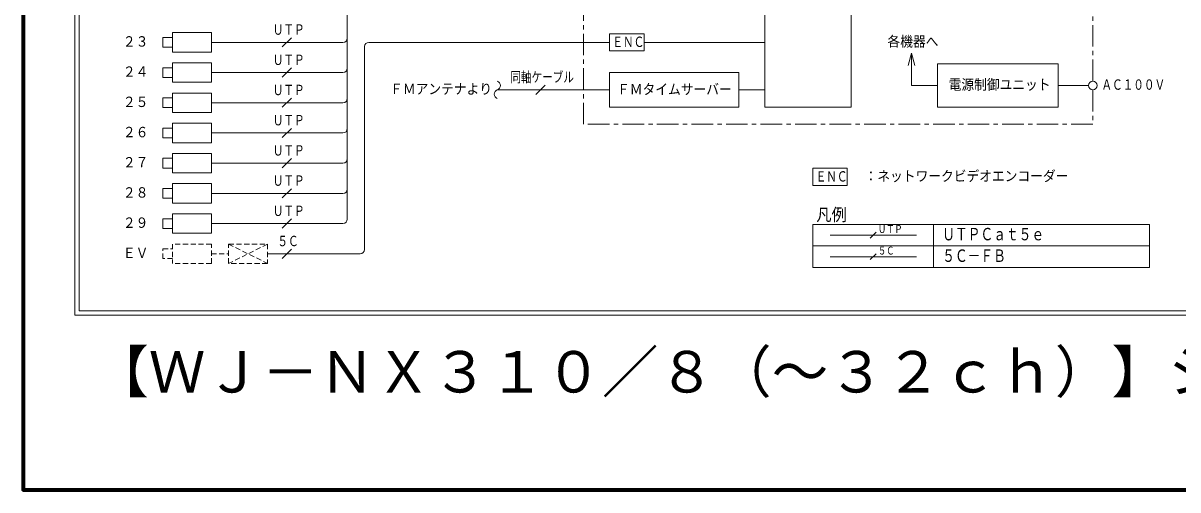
# Model space of a CAD drawing. Units: millimetres on the paper. Extents: x -400 to 400, y -280 to 280.
# Drawn here: x -400 to -132.4, y -280 to -171.8 of the extents above; entities that cross this region are included whole.
import ezdxf
from ezdxf.enums import TextEntityAlignment as Align

# ---------------------------------------------------------------- set-up
doc = ezdxf.new("R2010")
doc.units = ezdxf.units.MM
doc.linetypes.add('CHAIN1', pattern=[8, 5, -1, 1, -1])
doc.linetypes.add('DASHED1', pattern=[1.8, 1.2, -0.6])
for name, color, linetype, lineweight in [('0-0_0', 1, 'Continuous', 80), ('0-1_F-F_', 7, 'Continuous', 20), ('0-3_WAKU-M', 7, 'Continuous', 20), ('0-4_(J)SP', 7, 'Continuous', 20), ('0-5_gaikei', 7, 'Continuous', 20)]:
    doc.layers.add(name, color=color, linetype=linetype, lineweight=lineweight)
doc.styles.add('ＭＳ ゴシック', font='')
doc.styles.get('ＭＳ ゴシック').set_extended_font_data('MS Gothic')

# ---------------------------------------------------------------- blocks, each defined once
blk = doc.blocks.new('TMS1_A05')
at = {"layer": '0-5_gaikei'}
blk.add_line((-1.061, -1.061), (1.061, 1.061), dxfattribs=at)

msp = doc.modelspace()

# ---------------------------------------------------------------- linework, layer by layer
at = {"layer": '0-1_F-F_', "color": 134, "lineweight": 70}
msp.add_lwpolyline([(400.007, 280.007), (-399.993, 280.007), (-399.993, -279.993), (400.007, -279.993)], close=True, dxfattribs=at)
at = {"layer": '0-3_WAKU-M', "color": 4, "lineweight": 9}
for p, q in [((-386.993, 241.536), (-386.993, -238.464)), ((-386.993, -238.464), (387.007, -238.464))]:
    msp.add_line(p, q, dxfattribs=at)
msp.add_lwpolyline([(388.007, 242.536), (-387.993, 242.536), (-387.993, -239.464), (388.007, -239.464)], dxfattribs=at)
at = {"layer": '0-4_(J)SP'}
for p, q in [((-324.859, -217.272), (-324.859, -107.272)), ((-365.359, -174.022), (-365.359, -178.522)), ((-356.359, -174.022), (-365.359, -174.022)), ((-356.359, -178.522), (-356.359, -174.022)), ((-356.359, -176.272), (-325.859, -176.272)), ((-339.92, -177.332), (-337.799, -175.211)), ((-319.859, -176.272), (-264.097, -176.272)), ((-256.097, -176.272), (-228.097, -176.272)), ((-356.359, -178.522), (-365.359, -178.522)), ((-320.859, -224.272), (-320.859, -177.272)), ((-194.097, -186.272), (-194.097, -178.772)), ((-365.359, -181.022), (-365.359, -185.522)), ((-356.359, -181.022), (-365.359, -181.022)), ((-356.359, -185.522), (-356.359, -181.022)), ((-356.359, -183.272), (-325.859, -183.272)), ((-339.92, -184.332), (-337.799, -182.211)), ((-356.359, -185.522), (-365.359, -185.522)), ((-264.097, -187.272), (-290.097, -187.272)), ((-281.158, -188.332), (-279.037, -186.211)), ((-234.097, -187.272), (-228.097, -187.272)), ((-188.097, -186.272), (-194.097, -186.272)), ((-160.097, -186.272), (-153.097, -186.272)), ((-365.359, -188.022), (-365.359, -192.522)), ((-356.359, -188.022), (-365.359, -188.022)), ((-356.359, -192.522), (-356.359, -188.022)), ((-339.92, -191.332), (-337.799, -189.211)), ((-356.359, -192.522), (-365.359, -192.522)), ((-356.359, -190.272), (-325.859, -190.272)), ((-365.359, -195.022), (-365.359, -199.522)), ((-356.359, -195.022), (-365.359, -195.022)), ((-356.359, -199.522), (-356.359, -195.022)), ((-356.359, -197.272), (-325.859, -197.272)), ((-339.92, -198.332), (-337.799, -196.211)), ((-356.359, -199.522), (-365.359, -199.522)), ((-365.359, -202.022), (-365.359, -206.522)), ((-356.359, -202.022), (-365.359, -202.022)), ((-356.359, -206.522), (-356.359, -202.022)), ((-339.92, -205.332), (-337.799, -203.211)), ((-356.359, -204.272), (-325.859, -204.272)), ((-356.359, -206.522), (-365.359, -206.522)), ((-365.359, -209.022), (-365.359, -213.522)), ((-356.359, -209.022), (-365.359, -209.022)), ((-356.359, -213.522), (-356.359, -209.022)), ((-356.359, -211.272), (-325.859, -211.272)), ((-339.92, -212.332), (-337.799, -210.211)), ((-356.359, -213.522), (-365.359, -213.522)), ((-365.359, -216.022), (-365.359, -220.522)), ((-356.359, -216.022), (-365.359, -216.022)), ((-356.359, -220.522), (-356.359, -216.022)), ((-356.359, -218.272), (-325.859, -218.272)), ((-339.92, -219.332), (-337.799, -217.211)), ((-188.993, -218.464), (-188.993, -228.464)), ((-138.993, -228.464), (-138.993, -218.464)), ((-356.359, -220.522), (-365.359, -220.522)), ((-212.993, -220.964), (-192.993, -220.964)), ((-339.92, -226.332), (-337.799, -224.211)), ((-138.993, -223.464), (-216.993, -223.464)), ((-343.359, -225.272), (-321.859, -225.272)), ((-212.993, -225.964), (-192.993, -225.964)), ((-138.993, -228.464), (-216.993, -228.464))]:
    msp.add_line(p, q, dxfattribs=at)
at = {"layer": '0-4_(J)SP', "linetype": 'DASHED1'}
for p, q in [((-365.359, -223.022), (-365.359, -227.522)), ((-356.359, -223.022), (-365.359, -223.022)), ((-356.359, -227.522), (-356.359, -223.022)), ((-343.359, -223.022), (-352.359, -227.522)), ((-352.359, -223.022), (-343.359, -227.522)), ((-356.359, -225.272), (-352.359, -225.272)), ((-356.359, -227.522), (-365.359, -227.522))]:
    msp.add_line(p, q, dxfattribs=at)
at = {"layer": '0-4_(J)SP', "linetype": 'CHAIN1'}
msp.add_lwpolyline([(-152.097, -187.272), (-152.097, -195.272), (-270.097, -195.272), (-270.097, -12.272), (-152.097, -12.272), (-152.097, -185.272)], dxfattribs=at)
at = {"layer": '0-4_(J)SP'}
for points in [[(-228.097, -102.272), (-208.097, -102.272), (-208.097, -191.272), (-228.097, -191.272)], [(-264.097, -174.272), (-256.097, -174.272), (-256.097, -178.272), (-264.097, -178.272)], [(-160.097, -181.272), (-188.097, -181.272), (-188.097, -191.272), (-160.097, -191.272)], [(-264.097, -183.272), (-234.097, -183.272), (-234.097, -191.272), (-264.097, -191.272)], [(-208.993, -209.464), (-216.993, -209.464), (-216.993, -205.464), (-208.993, -205.464)]]:
    msp.add_lwpolyline(points, close=True, dxfattribs=at)
for points in [[(-365.359, -177.397), (-367.609, -177.397), (-367.609, -175.147), (-365.359, -175.147)], [(-194.874, -181.669), (-194.097, -178.772), (-193.321, -181.669)], [(-365.359, -184.397), (-367.609, -184.397), (-367.609, -182.147), (-365.359, -182.147)], [(-365.359, -191.397), (-367.609, -191.397), (-367.609, -189.147), (-365.359, -189.147)], [(-365.359, -198.397), (-367.609, -198.397), (-367.609, -196.147), (-365.359, -196.147)], [(-365.359, -205.397), (-367.609, -205.397), (-367.609, -203.147), (-365.359, -203.147)], [(-365.359, -212.397), (-367.609, -212.397), (-367.609, -210.147), (-365.359, -210.147)], [(-365.359, -219.397), (-367.609, -219.397), (-367.609, -217.147), (-365.359, -217.147)], [(-138.993, -218.464), (-216.993, -218.464), (-216.993, -228.464)]]:
    msp.add_lwpolyline(points, dxfattribs=at)
at = {"layer": '0-4_(J)SP', "linetype": 'DASHED1'}
msp.add_lwpolyline([(-365.359, -226.397), (-367.609, -226.397), (-367.609, -224.147), (-365.359, -224.147)], dxfattribs=at)
msp.add_lwpolyline([(-352.359, -227.522), (-352.359, -223.022), (-343.359, -223.022), (-343.359, -227.522)], close=True, dxfattribs=at)
at = {"layer": '0-4_(J)SP'}
msp.add_circle((-152.097, -186.272), 1, dxfattribs=at)
for centre, radius, start, end in [((-325.859, -175.272), 1, 270, 0), ((-319.859, -177.272), 1, 90, 180), ((-325.859, -182.272), 1, 270, 0), ((-289.733, -188.272), 1.064, 110.01596, 249.98404), ((-290.462, -186.272), 1.064, 290.01596, 69.98404), ((-325.859, -189.272), 1, 270, 0), ((-325.859, -196.272), 1, 270, 0), ((-325.859, -203.272), 1, 270, 0), ((-325.859, -210.272), 1, 270, 0), ((-325.859, -217.272), 1, 270, 0), ((-321.859, -224.272), 1, 270, 0)]:
    msp.add_arc(centre, radius, start, end, dxfattribs=at)

# ---------------------------------------------------------------- block references
at = {"layer": '0-4_(J)SP', "xscale": 0.625, "yscale": 0.625}
for p in [(-202.993, -220.964), (-202.993, -225.964)]:
    msp.add_blockref('TMS1_A05', p, dxfattribs=at)

# ---------------------------------------------------------------- texts
at = {"layer": '0-0_0', "color": 6, "style": 'ＭＳ ゴシック'}
msp.add_text('【ＷＪ－ＮＸ３１０／８（～３２ｃｈ）】システム系統図・ラック図', height=9.621, dxfattribs=at).set_placement((-383.993, -260.314), align=Align.BOTTOM_LEFT)
at = {"layer": '0-4_(J)SP', "style": 'ＭＳ ゴシック', "width": 0.75}
for s, height, p in [('ＵＴＰ', 2.405, (-342.126, -175.234)), ('ＵＴＰ', 2.405, (-342.126, -182.234)), ('同軸ケーブル', 2.405, (-287.097, -186.234)), ('ＵＴＰ', 2.405, (-342.126, -189.234)), ('ＵＴＰ', 2.405, (-342.126, -196.234)), ('ＵＴＰ', 2.405, (-342.126, -203.234)), ('ＵＴＰ', 2.405, (-342.126, -210.234)), ('ＵＴＰ', 2.405, (-342.126, -217.234)), ('ＵＴＰ', 1.804, (-201.868, -220.998)), ('５Ｃ', 2.405, (-341.059, -224.234)), ('５Ｃ', 1.804, (-201.868, -225.998))]:
    msp.add_text(s, height=height, dxfattribs=at).set_placement(p, align=Align.BOTTOM_LEFT)
at = {"layer": '0-4_(J)SP', "color": 2, "style": 'ＭＳ ゴシック'}
for s, height, width, p in [('２３', 2.405, 0.9, (-376.859, -177.984)), ('ＥＮＣ', 2.405, 0.75, (-263.431, -178.068)), ('各機器へ', 2.405, 0.9, (-199.681, -177.984)), ('２４', 2.405, 0.9, (-376.859, -184.984)), ('電源制御ユニット', 2.405, 0.9, (-185.514, -187.984)), ('ＦＭアンテナより', 2.405, 0.9, (-314.931, -188.984)), ('ＦＭタイムサーバー', 2.405, 0.9, (-262.347, -189.068)), ('ＡＣ１００Ｖ', 2.405, 0.75, (-150.097, -187.984)), ('２５', 2.405, 0.9, (-376.859, -191.984)), ('２６', 2.405, 0.9, (-376.859, -198.984)), ('２７', 2.405, 0.9, (-376.859, -205.984)), ('：ネットワークビデオエンコーダー', 2.405, 0.9, (-204.993, -209.176)), ('ＥＮＣ', 2.405, 0.75, (-216.327, -209.26)), ('２８', 2.405, 0.9, (-376.859, -212.984)), ('凡例', 2.889, 0.9, (-216.193, -218.519)), ('２９', 2.405, 0.9, (-376.859, -219.984)), ('ＵＴＰＣａｔ５ｅ', 2.886, 0.75, (-186.993, -223.019)), ('ＥＶ', 2.405, 0.9, (-376.859, -226.984)), ('５Ｃ－ＦＢ', 2.886, 0.75, (-186.993, -228.019))]:
    msp.add_text(s, height=height, dxfattribs=dict(at, width=width)).set_placement(p, align=Align.BOTTOM_LEFT)

doc.saveas('drawing.dxf')
